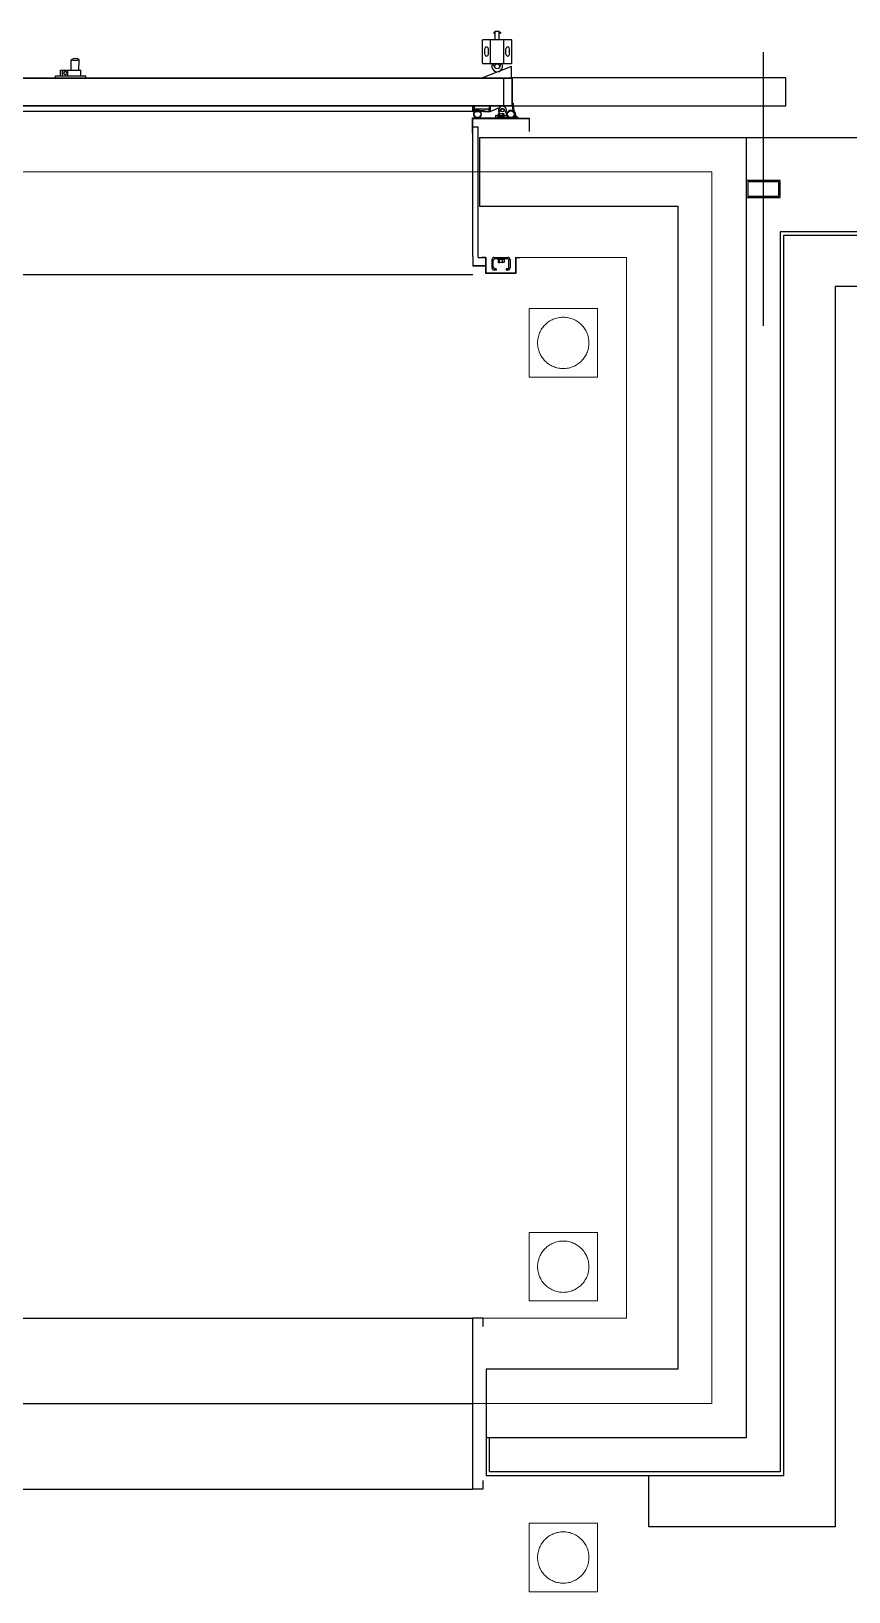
# Model space of a CAD drawing. Header units: millimetres. Extents: x 8456 to 190005487, y 619 to 455456909.
# Drawn here: x 207045 to 207413, y 156105 to 156808 of the extents above; entities that cross this region are included whole.
import ezdxf

# ---------------------------------------------------------------- set-up
doc = ezdxf.new("R2010")
doc.units = ezdxf.units.MM
doc.header["$LTSCALE"] = 400
doc.header["$MEASUREMENT"] = 0
for name, pattern in [('CEN', [62, 60, -1, 0, -1]), ('XR-평면도$0$CEN', [62, 60, -1, 0, -1]), ('XR-평면도$0$DIVIDE', [1.25, 0.5, -0.25, 0, -0.25, 0, -0.25]), ('XR-평면도$0$HA01', [1.5, 0.75, -0.75]), ('XR-평면도$0$HID', [2, 1.1, -0.9])]:
    doc.linetypes.add(name, pattern=pattern)
doc.layers.get('0').update_dxf_attribs({"linetype": 'CONTINUOUS'})
for name, color, linetype in [('CEN', 1, 'CEN'), ('석고보드', 4, 'CONTINUOUS'), ('저온단열', 160, 'CONTINUOUS'), ('충돌방지대', 6, 'CONTINUOUS'), ('판넬', 4, 'CONTINUOUS')]:
    doc.layers.add(name, color=color, linetype=linetype)
for name, color, linetype, lineweight in [('XR-평면도$0$A-CNTL', 1, 'XR-평면도$0$CEN', 15), ('XR-평면도$0$A-DWXM-DOOR', 4, 'CONTINUOUS', 25), ('XR-평면도$0$A-FFXM-FURN1', 8, 'XR-평면도$0$HID', 18), ('XR-평면도$0$A-WAXM-BLOC', 3, 'CONTINUOUS', 25), ('XR-평면도$0$A-XXXX-INSL2', 8, 'CONTINUOUS', 18)]:
    doc.layers.add(name, color=color, linetype=linetype, lineweight=lineweight)

# ---------------------------------------------------------------- blocks, each defined once
blk = doc.blocks.new('A$C2DB436D3')
at = {"layer": 'CEN', "color": 8}
blk.add_line((22564.5, 18654.6, 2515.7), (22564.5, 18478.6, 2515.7), dxfattribs=at)
at = {"layer": 'XR-평면도$0$A-CNTL', "color": 8}
for p, q in [((22531.5, 18577.6, 2515.7), (21563.5, 18577.6, 2515.7)), ((22531.5, 18577.6, 2515.7), (22531.5, 17785.6, 2515.7)), ((22531.5, 17785.6, 2515.7), (21563.5, 17785.6, 2515.7))]:
    blk.add_line(p, q, dxfattribs=at)
at = {"layer": 'XR-평면도$0$A-DWXM-DOOR', "color": 8}
for p, q in [((22391.2, 18667.4, 2515.7), (22392.1, 18667.4, 2515.7)), ((22391.2, 18667.4, 2515.7), (22391.2, 18666.8, 2515.7)), ((22391.2, 18666.8, 2515.7), (22392.1, 18666.8, 2515.7)), ((22392.1, 18662.6, 2515.7), (22392.1, 18668, 2515.7)), ((22392.1, 18668, 2515.7), (22394.6, 18668, 2515.7)), ((22394.6, 18662.6, 2515.7), (22394.6, 18668, 2515.7)), ((22394.6, 18667.4, 2515.7), (22395.6, 18667.4, 2515.7)), ((22394.6, 18666.8, 2515.7), (22395.6, 18666.8, 2515.7)), ((22395.6, 18667.4, 2515.7), (22395.6, 18666.8, 2515.7)), ((22384, 18648.8, 2515.7), (22384, 18662.2, 2515.7)), ((22384.3, 18662.6, 2515.7), (22402.4, 18662.6, 2515.7)), ((22385.4, 18653.2, 2515.7), (22385.4, 18656.7, 2515.7)), ((22387.8, 18653.2, 2515.7), (22387.8, 18656.7, 2515.7)), ((22389, 18648.8, 2515.7), (22389, 18662.6, 2515.7)), ((22397.7, 18648.8, 2515.7), (22397.7, 18662.6, 2515.7)), ((22399, 18653.2, 2515.7), (22399, 18656.7, 2515.7)), ((22401.3, 18653.2, 2515.7), (22401.3, 18656.7, 2515.7)), ((22402.8, 18648.8, 2515.7), (22402.8, 18662.2, 2515.7)), ((22119.5, 18642.9, 2515.7), (22119.4, 18649.6, 2515.7)), ((22124.4, 18642.9, 2515.7), (22124.6, 18649.6, 2515.7)), ((22402.7, 18645.3, 2515.7), (22383.9, 18638, 2515.7)), ((22384, 18647.5, 2515.7), (22384, 18648.8, 2515.7)), ((22384.3, 18647.2, 2515.7), (22402.4, 18647.2, 2515.7)), ((22389, 18647.2, 2515.7), (22389, 18648.8, 2515.7)), ((22391.1, 18646.5, 2515.7), (22391.1, 18647.2, 2515.7)), ((22395.6, 18646.5, 2515.7), (22395.6, 18647.2, 2515.7)), ((22397.7, 18647.2, 2515.7), (22397.7, 18648.8, 2515.7)), ((22402.7, 18638, 2515.7), (22402.7, 18645.3, 2515.7)), ((22402.8, 18647.5, 2515.7), (22402.8, 18648.8, 2515.7)), ((22047.6, 18638, 2515.7), (22403.2, 18638, 2515.7)), ((22047.7, 18637.9, 2515.7), (22403.2, 18637.9, 2515.7)), ((22109.3, 18638, 2515.7), (22109.3, 18639.3, 2515.7)), ((22109.3, 18639.3, 2515.7), (22128.9, 18639.3, 2515.7)), ((22112.6, 18642.9, 2515.7), (22125.6, 18642.9, 2515.7)), ((22112.6, 18639.3, 2515.7), (22112.6, 18642.9, 2515.7)), ((22113.8, 18639.3, 2515.7), (22113.8, 18642.7, 2515.7)), ((22113.8, 18642.7, 2515.7), (22117.3, 18642.7, 2515.7)), ((22117.3, 18639.3, 2515.7), (22117.3, 18642.7, 2515.7)), ((22125.6, 18639.3, 2515.7), (22125.6, 18642.9, 2515.7)), ((22128.9, 18638, 2515.7), (22128.9, 18639.3, 2515.7)), ((22174.8, 18637.9, 2515.7), (22174.8, 18637.7, 2515.7)), ((22397.7, 18620, 2515.7), (22397.7, 18637.9, 2515.7)), ((22403.1, 18620, 2515.7), (22403.1, 18638, 2515.7)), ((22403.2, 18619.9, 2515.7), (22403.2, 18638, 2515.7)), ((22579.1, 18638, 2515.7), (22403.2, 18638, 2515.7)), ((22579.1, 18619.9, 2515.7), (22579.1, 18638, 2515.7)), ((22119.5, 18616.3, 2515.7), (22055.7, 18616.3, 2515.7)), ((22403.1, 18620, 2515.7), (22081.7, 18620, 2515.7)), ((22403.2, 18619.9, 2515.7), (22081.7, 18619.9, 2515.7)), ((22377.7, 18616.3, 2515.7), (22119.5, 18616.3, 2515.7)), ((22377.7, 18616.2, 2515.7), (22377.7, 18619.9, 2515.7)), ((22377.7, 18619.9, 2515.7), (22378.7, 18619.9, 2515.7)), ((22378.9, 18616.2, 2515.7), (22377.7, 18616.2, 2515.7)), ((22378.4, 18619.5, 2515.7), (22378, 18619.5, 2515.7)), ((22378, 18619.5, 2515.7), (22378, 18616.6, 2515.7)), ((22378, 18616.6, 2515.7), (22378, 18619.5, 2515.7)), ((22378, 18619.5, 2515.7), (22378.4, 18619.5, 2515.7)), ((22378, 18616.6, 2515.7), (22378.4, 18616.6, 2515.7)), ((22378.4, 18616.6, 2515.7), (22378, 18616.6, 2515.7)), ((22378.4, 18619.3, 2515.7), (22378.4, 18619.5, 2515.7)), ((22378.4, 18619.5, 2515.7), (22378.4, 18618.6, 2515.7)), ((22378.7, 18619.3, 2515.7), (22378.4, 18619.3, 2515.7)), ((22379.1, 18617.7, 2515.7), (22378.4, 18617.7, 2515.7)), ((22378.4, 18617.7, 2515.7), (22378.4, 18616.6, 2515.7)), ((22378.5, 18617.2, 2515.7), (22378.4, 18616.6, 2515.7)), ((22378.5, 18617.2, 2515.7), (22378.9, 18617.2, 2515.7)), ((22378.7, 18619.9, 2515.7), (22378.7, 18619.3, 2515.7)), ((22378.9, 18618, 2515.7), (22378.9, 18619.9, 2515.7)), ((22378.9, 18618, 2515.7), (22388.5, 18618, 2515.7)), ((22378.9, 18618, 2515.7), (22379.5, 18618, 2515.7)), ((22378.9, 18617.2, 2515.7), (22378.9, 18616.6, 2515.7)), ((22378.9, 18616.2, 2515.7), (22378.9, 18616.6, 2515.7)), ((22379.1, 18616.2, 2515.7), (22379.1, 18617.7, 2515.7)), ((22383.1, 18616.2, 2515.7), (22379.1, 18616.2, 2515.7)), ((22379.5, 18618, 2515.7), (22379.5, 18616.6, 2515.7)), ((22379.5, 18616.6, 2515.7), (22382.7, 18616.6, 2515.7)), ((22382.7, 18617, 2515.7), (22385.1, 18617, 2515.7)), ((22382.7, 18616.6, 2515.7), (22382.7, 18617, 2515.7)), ((22384.7, 18616.6, 2515.7), (22383.1, 18616.6, 2515.7)), ((22383.1, 18616.6, 2515.7), (22383.1, 18616.2, 2515.7)), ((22384.7, 18616.2, 2515.7), (22384.7, 18616.6, 2515.7)), ((22388, 18616.2, 2515.7), (22384.7, 18616.2, 2515.7)), ((22385.1, 18617, 2515.7), (22385.1, 18616.6, 2515.7)), ((22385.1, 18616.6, 2515.7), (22387.6, 18616.6, 2515.7)), ((22388.5, 18617.5, 2515.7), (22388.5, 18619.9, 2515.7)), ((22388.9, 18619.9, 2515.7), (22388.9, 18617.1, 2515.7)), ((22388.9, 18616.4, 2515.7), (22394.9, 18619, 2515.7)), ((22388.9, 18617.1, 2515.7), (22388.9, 18616.4, 2515.7)), ((22395, 18617.1, 2515.7), (22393.9, 18613.9, 2515.7)), ((22394, 18612.9, 2515.7), (22394, 18614.7, 2515.7)), ((22397.6, 18614.9, 2515.7), (22394.2, 18614.9, 2515.7)), ((22394.9, 18614.7, 2515.7), (22394.9, 18612.9, 2515.7)), ((22396.9, 18614.7, 2515.7), (22396.9, 18612.9, 2515.7)), ((22397.8, 18612.9, 2515.7), (22397.8, 18614.7, 2515.7)), ((22398.5, 18617.1, 2515.7), (22399.5, 18613.9, 2515.7)), ((22403.2, 18621.7, 2515.7), (22403.6, 18621.7, 2515.7)), ((22403.6, 18621.7, 2515.7), (22403.6, 18619.9, 2515.7)), ((22579.1, 18619.9, 2515.7), (22403.6, 18619.9, 2515.7)), ((22377.5, 18612.4, 2515.7), (22379.3, 18612.4, 2515.7)), ((22377.5, 18611.8, 2515.7), (22377.5, 18612.4, 2515.7)), ((22377.5, 18602.4, 2515.7), (22377.5, 18611.8, 2515.7)), ((22377.7, 18611.8, 2515.7), (22377.7, 18612.3, 2515.7)), ((22377.7, 18612.3, 2515.7), (22379.5, 18612.3, 2515.7)), ((22377.7, 18612.2, 2515.7), (22385.1, 18612.2, 2515.7)), ((22377.7, 18612.2, 2515.7), (22385.1, 18612.2, 2515.7)), ((22377.7, 18612.1, 2515.7), (22385.1, 18612.1, 2515.7)), ((22377.7, 18612, 2515.7), (22385.1, 18612, 2515.7)), ((22377.7, 18612, 2515.7), (22385.1, 18612, 2515.7)), ((22377.7, 18611.9, 2515.7), (22385.1, 18611.9, 2515.7)), ((22377.7, 18611.9, 2515.7), (22385.1, 18611.9, 2515.7)), ((22377.7, 18523.2, 2515.7), (22377.7, 18611.8, 2515.7)), ((22385.1, 18611.8, 2515.7), (22377.7, 18611.8, 2515.7)), ((22377.7, 18611.8, 2515.7), (22385.1, 18611.8, 2515.7)), ((22414.2, 18611.8, 2515.7), (22377.7, 18611.8, 2515.7)), ((22377.8, 18523.2, 2515.7), (22377.8, 18611.7, 2515.7)), ((22414.1, 18611.7, 2515.7), (22377.8, 18611.7, 2515.7)), ((22381.1, 18606.2, 2515.7), (22377.8, 18606.2, 2515.7)), ((22379.3, 18612.4, 2515.7), (22379.3, 18612.3, 2515.7)), ((22381.1, 18522.6, 2515.7), (22381.1, 18606.2, 2515.7)), ((22381.9, 18612.3, 2515.7), (22385.1, 18612.3, 2515.7)), ((22381.9, 18612.3, 2515.7), (22400.9, 18612.3, 2515.7)), ((22382.4, 18612.4, 2515.7), (22400.4, 18612.4, 2515.7)), ((22382.4, 18612.4, 2515.7), (22382.4, 18612.3, 2515.7)), ((22385.1, 18612.3, 2515.7), (22385.1, 18611.8, 2515.7)), ((22392.3, 18613.9, 2515.7), (22399.5, 18613.9, 2515.7)), ((22392.3, 18613.9, 2515.7), (22392.3, 18612.4, 2515.7)), ((22393.7, 18612.4, 2515.7), (22393.7, 18612.7, 2515.7)), ((22398.1, 18612.6, 2515.7), (22393.7, 18612.6, 2515.7)), ((22397.9, 18612.9, 2515.7), (22393.9, 18612.9, 2515.7)), ((22401, 18612.3, 2515.7), (22397.7, 18612.3, 2515.7)), ((22397.7, 18612.3, 2515.7), (22397.7, 18611.8, 2515.7)), ((22404.4, 18612.3, 2515.7), (22397.7, 18612.3, 2515.7)), ((22404.4, 18612.2, 2515.7), (22397.7, 18612.2, 2515.7)), ((22404.4, 18612.2, 2515.7), (22397.7, 18612.1, 2515.7)), ((22404.4, 18612.1, 2515.7), (22397.7, 18612.1, 2515.7)), ((22404.4, 18612.1, 2515.7), (22397.7, 18612, 2515.7)), ((22404.4, 18612, 2515.7), (22397.7, 18612, 2515.7)), ((22404.4, 18611.9, 2515.7), (22397.7, 18611.9, 2515.7)), ((22404.4, 18611.9, 2515.7), (22397.7, 18611.9, 2515.7)), ((22405.1, 18611.8, 2515.7), (22397.7, 18611.8, 2515.7)), ((22398.1, 18612.4, 2515.7), (22398.1, 18612.7, 2515.7)), ((22399.5, 18613.9, 2515.7), (22399.5, 18612.4, 2515.7)), ((22400.4, 18612.4, 2515.7), (22400.4, 18612.3, 2515.7)), ((22405.1, 18612.3, 2515.7), (22403.3, 18612.3, 2515.7)), ((22404.5, 18612.8, 2515.7), (22403.5, 18612.3, 2515.7)), ((22404.4, 18612.3, 2515.7), (22403.5, 18612.3, 2515.7)), ((22405.7, 18612.3, 2515.7), (22404.4, 18612.3, 2515.7)), ((22405.7, 18612.3, 2515.7), (22404.4, 18612.3, 2515.7)), ((22405.1, 18612.2, 2515.7), (22404.4, 18612.2, 2515.7)), ((22405.1, 18612.2, 2515.7), (22404.4, 18612.2, 2515.7)), ((22405.1, 18612.1, 2515.7), (22404.4, 18612.1, 2515.7)), ((22405.1, 18612.1, 2515.7), (22404.4, 18612.1, 2515.7)), ((22405.1, 18612, 2515.7), (22404.4, 18612, 2515.7)), ((22405.1, 18611.9, 2515.7), (22404.4, 18611.9, 2515.7)), ((22405.1, 18611.9, 2515.7), (22404.4, 18611.9, 2515.7)), ((22405.5, 18612.8, 2515.7), (22404.5, 18612.8, 2515.7)), ((22405.1, 18612.3, 2515.7), (22405.1, 18611.8, 2515.7)), ((22405.8, 18611.8, 2515.7), (22406.1, 18611.9, 2515.7)), ((22406.5, 18612.8, 2515.7), (22405.9, 18612.8, 2515.7)), ((22406.6, 18612.3, 2515.7), (22406, 18612.3, 2515.7)), ((22406.6, 18612.3, 2515.7), (22406, 18612.3, 2515.7)), ((22406.5, 18612.8, 2515.7), (22407.1, 18611.8, 2515.7)), ((22406.6, 18612.3, 2515.7), (22406.6, 18611.8, 2515.7)), ((22414.1, 18603.5, 2515.7), (22414.1, 18611.7, 2515.7)), ((22414.2, 18603.5, 2515.7), (22414.2, 18611.8, 2515.7)), ((22377.5, 18602.4, 2515.7), (22377.7, 18602.4, 2515.7)), ((22381.1, 18522.6, 2515.7), (22381.1, 18603.5, 2515.7)), ((22377.7, 18523.2, 2515.7), (22377.7, 18517, 2515.7)), ((22386.1, 18517, 2515.7), (22377.7, 18517, 2515.7)), ((22377.8, 18523.2, 2515.7), (22377.8, 18517.1, 2515.7)), ((22386, 18517.1, 2515.7), (22377.8, 18517.1, 2515.7)), ((22381.1, 18522.6, 2515.7), (22386.4, 18522.6, 2515.7)), ((22383.5, 18522.4, 2515.7), (22383.5, 18522.6, 2515.7)), ((22386.2, 18522.4, 2515.7), (22383.5, 18522.4, 2515.7)), ((22386, 18522.4, 2515.7), (22386, 18517.1, 2515.7)), ((22386.1, 18522.4, 2515.7), (22386.1, 18517, 2515.7)), ((22386.2, 18512.2, 2515.7), (22386.2, 18522.4, 2515.7)), ((22386.4, 18512.2, 2515.7), (22386.4, 18522.6, 2515.7)), ((22390, 18521.1, 2515.7), (22390, 18515.9, 2515.7)), ((22390.9, 18516.2, 2515.7), (22390.9, 18520.7, 2515.7)), ((22391.4, 18522.6, 2515.7), (22400.3, 18522.6, 2515.7)), ((22392.7, 18514.4, 2515.7), (22391.4, 18514.4, 2515.7)), ((22400, 18521.6, 2515.7), (22391.8, 18521.6, 2515.7)), ((22392.7, 18515.3, 2515.7), (22391.8, 18515.3, 2515.7)), ((22392.7, 18515.3, 2515.7), (22392.7, 18514.4, 2515.7)), ((22393.7, 18521.6, 2515.7), (22393.7, 18521.4, 2515.7)), ((22398.1, 18521.5, 2515.7), (22393.7, 18521.5, 2515.7)), ((22397.9, 18521.2, 2515.7), (22393.9, 18521.2, 2515.7)), ((22394, 18521.2, 2515.7), (22394, 18519.4, 2515.7)), ((22397.6, 18519.2, 2515.7), (22394.2, 18519.2, 2515.7)), ((22394.9, 18519.4, 2515.7), (22394.9, 18521.2, 2515.7)), ((22396.9, 18519.4, 2515.7), (22396.9, 18521.2, 2515.7)), ((22397.8, 18521.2, 2515.7), (22397.8, 18519.4, 2515.7)), ((22398.1, 18521.6, 2515.7), (22398.1, 18521.4, 2515.7)), ((22400, 18515.3, 2515.7), (22399.1, 18515.3, 2515.7)), ((22399.1, 18515.3, 2515.7), (22399.1, 18514.4, 2515.7)), ((22400.3, 18514.4, 2515.7), (22399.1, 18514.4, 2515.7)), ((22400.9, 18516.2, 2515.7), (22400.9, 18520.7, 2515.7)), ((22401.8, 18521.1, 2515.7), (22401.8, 18515.9, 2515.7)), ((22405.1, 18522.6, 2515.7), (22405.1, 18512.2, 2515.7)), ((22405.1, 18522.6, 2515.7), (22408, 18522.6, 2515.7)), ((22405.3, 18522.4, 2515.7), (22408, 18522.4, 2515.7)), ((22405.3, 18522.4, 2515.7), (22405.3, 18512.2, 2515.7)), ((22408, 18522.6, 2515.7), (22408, 18522.4, 2515.7)), ((22405.3, 18512.2, 2515.7), (22386.2, 18512.2, 2515.7)), ((22405.1, 18512.4, 2515.7), (22386.4, 18512.4, 2515.7)), ((22377.5, 17840.6, 2515.7), (22377.5, 17730.6, 2515.7)), ((22384.1, 17840.6, 2515.7), (22377.5, 17840.6, 2515.7)), ((22384.1, 17840.6, 2515.7), (22384.1, 17835.1, 2515.7)), ((22384.1, 17736.1, 2515.7), (22384.1, 17730.6, 2515.7)), ((22384.1, 17730.6, 2515.7), (22377.5, 17730.6, 2515.7))]:
    blk.add_line(p, q, dxfattribs=at)
at = {"layer": 'XR-평면도$0$A-DWXM-DOOR', "color": 8, "linetype": 'XR-평면도$0$DIVIDE', "ltscale": 50}
for p, q in [((21717.2, 18511.6, 2515.7), (22377.7, 18511.6, 2515.7)), ((21717.5, 17785.6, 2515.7), (22377.5, 17785.6, 2515.7))]:
    blk.add_line(p, q, dxfattribs=at)
at = {"layer": 'XR-평면도$0$A-DWXM-DOOR', "color": 8, "linetype": 'XR-평면도$0$HA01', "ltscale": 20}
for p, q in [((21717.5, 17840.6, 2515.7), (22377.5, 17840.6, 2515.7)), ((21717.5, 17730.6, 2515.7), (22377.5, 17730.6, 2515.7))]:
    blk.add_line(p, q, dxfattribs=at)
at = {"layer": 'XR-평면도$0$A-DWXM-DOOR', "color": 8}
for centre, radius in [((22393.4, 18645.4, 2515.7), 1.54), ((22115.6, 18641, 2515.7), 0.996), ((22380.7, 18614.6, 2515.7), 2.17), ((22380.4, 18617.9, 2515.7), 0.181), ((22381.8, 18617.9, 2515.7), 0.181), ((22386.3, 18617.9, 2515.7), 0.181), ((22387.7, 18617.9, 2515.7), 0.181), ((22396.8, 18617.1, 2515.7), 0.996), ((22402.2, 18614.6, 2515.7), 2.17)]:
    blk.add_circle(centre, radius, dxfattribs=at)
for centre, radius, start, end in [((22384.3, 18662.2, 2515.7), 0.362, 90, 180), ((22386.6, 18656.7, 2515.7), 1.18, 0, 180), ((22400.2, 18656.7, 2515.7), 1.18, 0, 180), ((22402.4, 18662.2, 2515.7), 0.362, 0, 90), ((22122, 18646.3, 2515.7), 4.26, 51.9488, 128.0512), ((22122, 18660.1, 2515.7), 10.8, 255.8746, 284.1066), ((22384.3, 18647.5, 2515.7), 0.362, 180, 270), ((22386.6, 18653.2, 2515.7), 1.18, 180, 0), ((22393.4, 18645.4, 2515.7), 3.44, 148.6378, 31.3622), ((22393.4, 18646.7, 2515.7), 2.32, 174.8057, 228.8504), ((22393.3, 18646.7, 2515.7), 2.32, 311.1496, 5.1943), ((22400.2, 18653.2, 2515.7), 1.18, 180, 0), ((22402.4, 18647.5, 2515.7), 0.362, 270, 0), ((22380.7, 18614.6, 2515.7), 2.54, 7.4362, 190.1103), ((22380.7, 18614.5, 2515.7), 2.54, 187.4362, 241.9393), ((22378.9, 18618.6, 2515.7), 0.543, 180, 270), ((22380.7, 18614.5, 2515.7), 2.54, 298.0607, 10.1103), ((22387.6, 18617.5, 2515.7), 0.906, 270, 0), ((22388, 18617.1, 2515.7), 0.906, 270, 0), ((22394.2, 18614.7, 2515.7), 0.181, 90, 180), ((22396.8, 18617.1, 2515.7), 2.63, 326.1765, 212.4534), ((22394.7, 18614.7, 2515.7), 0.181, 0, 90), ((22395.1, 18614.7, 2515.7), 0.181, 90, 180), ((22396.7, 18616.3, 2515.7), 1.9, 25.4276, 154.6711), ((22396.7, 18614.7, 2515.7), 0.181, 0, 90), ((22397.1, 18614.7, 2515.7), 0.181, 90, 180), ((22397.6, 18614.7, 2515.7), 0.181, 0, 90), ((22402.2, 18614.6, 2515.7), 2.54, 349.8897, 172.5638), ((22402.1, 18614.5, 2515.7), 2.54, 169.8897, 241.9393), ((22414.2, 18620.2, 2515.7), 11, 181.5556, 211.0939), ((22402.1, 18614.5, 2515.7), 2.54, 298.0607, 352.5638), ((22414.3, 18620.2, 2515.7), 10.6, 181.345, 210.6329), ((22395.8, 18609.8, 2515.7), 10.2, 11.2544, 27.4548), ((22395.8, 18609.8, 2515.7), 10.5, 11.5419, 27.8548), ((22393.9, 18612.7, 2515.7), 0.181, 90, 180), ((22394.2, 18613, 2515.7), 0.181, 180, 270), ((22394.7, 18613, 2515.7), 0.181, 270, 0), ((22395.1, 18613, 2515.7), 0.181, 180, 270), ((22396.7, 18613, 2515.7), 0.181, 270, 0), ((22397.1, 18613, 2515.7), 0.181, 180, 270), ((22397.6, 18613, 2515.7), 0.181, 270, 0), ((22397.9, 18612.7, 2515.7), 0.181, 0, 90), ((22391.4, 18521.1, 2515.7), 1.45, 90, 180), ((22391.4, 18515.9, 2515.7), 1.45, 180, 270), ((22391.8, 18520.7, 2515.7), 0.906, 90, 180), ((22391.8, 18516.2, 2515.7), 0.906, 180, 270), ((22393.9, 18521.4, 2515.7), 0.181, 180, 270), ((22394.2, 18521, 2515.7), 0.181, 90, 180), ((22394.2, 18519.4, 2515.7), 0.181, 180, 270), ((22394.7, 18521, 2515.7), 0.181, 0, 90), ((22394.7, 18519.4, 2515.7), 0.181, 270, 0), ((22395.1, 18521, 2515.7), 0.181, 90, 180), ((22395.1, 18519.4, 2515.7), 0.181, 180, 270), ((22396.7, 18521, 2515.7), 0.181, 0, 90), ((22396.7, 18519.4, 2515.7), 0.181, 270, 0), ((22397.1, 18521, 2515.7), 0.181, 90, 180), ((22397.1, 18519.4, 2515.7), 0.181, 180, 270), ((22397.6, 18521, 2515.7), 0.181, 0, 90), ((22397.6, 18519.4, 2515.7), 0.181, 270, 0), ((22397.9, 18521.4, 2515.7), 0.181, 270, 0), ((22400, 18520.7, 2515.7), 0.906, 0, 90), ((22400, 18516.2, 2515.7), 0.906, 270, 0), ((22400.3, 18521.1, 2515.7), 1.45, 0, 90), ((22400.3, 18515.9, 2515.7), 1.45, 270, 0)]:
    blk.add_arc(centre, radius, start, end, dxfattribs=at)
at = {"layer": 'XR-평면도$0$A-FFXM-FURN1', "color": 8}
for p, q in [((22413.9, 18445.6, 2515.7), (22413.9, 18489.6, 2515.7)), ((22413.9, 18489.6, 2515.7), (22457.9, 18489.6, 2515.7)), ((22457.9, 18489.6, 2515.7), (22457.9, 18445.6, 2515.7)), ((22457.9, 18445.6, 2515.7), (22413.9, 18445.6, 2515.7)), ((22413.9, 17851.6, 2515.7), (22413.9, 17895.6, 2515.7)), ((22413.9, 17895.6, 2515.7), (22457.9, 17895.6, 2515.7)), ((22457.9, 17895.6, 2515.7), (22457.9, 17851.6, 2515.7)), ((22457.9, 17851.6, 2515.7), (22413.9, 17851.6, 2515.7)), ((22413.9, 17708.6, 2515.7), (22413.9, 17664.6, 2515.7)), ((22457.9, 17708.6, 2515.7), (22413.9, 17708.6, 2515.7)), ((22457.9, 17664.6, 2515.7), (22457.9, 17708.6, 2515.7)), ((22413.9, 17664.6, 2515.7), (22457.9, 17664.6, 2515.7))]:
    blk.add_line(p, q, dxfattribs=at)
for centre in [(22435.9, 18467.6, 2515.7), (22435.9, 17873.6, 2515.7), (22435.9, 17686.6, 2515.7)]:
    blk.add_circle(centre, 16.5, dxfattribs=at)
at = {"layer": 'XR-평면도$0$A-WAXM-BLOC', "color": 8}
for p, q in [((22382.1, 18599.6, 2515.7), (22382.1, 18555.6, 2515.7)), ((22382.1, 18599.6, 2515.7), (22553.5, 18599.6, 2515.7)), ((22553.5, 18599.6, 2515.7), (22553.5, 17763.6, 2515.7)), ((22382.1, 18555.6, 2515.7), (22509.5, 18555.6, 2515.7)), ((22509.5, 18555.6, 2515.7), (22509.5, 17807.6, 2515.7)), ((22386.3, 17807.6, 2515.7), (22386.3, 17763.6, 2515.7)), ((22509.5, 17807.6, 2515.7), (22386.3, 17807.6, 2515.7)), ((22553.5, 17763.6, 2515.7), (22386.3, 17763.6, 2515.7))]:
    blk.add_line(p, q, dxfattribs=at)
at = {"layer": 'XR-평면도$0$A-XXXX-INSL2', "color": 8}
for p, q in [((22408, 18522.6, 2515.7), (22476.5, 18522.6, 2515.7)), ((22476.5, 18522.6, 2515.7), (22476.5, 17840.6, 2515.7)), ((22476.5, 17840.6, 2515.7), (22384.1, 17840.6, 2515.7))]:
    blk.add_line(p, q, dxfattribs=at)
at = {"layer": '석고보드', "color": 8}
for p, q in [((22577.7, 17739.4, 2515.7), (22577.7, 18536.9, 2515.7)), ((22577.7, 18536.9, 2515.7), (23750.3, 18536.9, 2515.7)), ((22386.3, 17763.6, 2515.7), (22386.3, 17739.4, 2515.7)), ((22386.3, 17739.4, 2515.7), (22577.7, 17739.4, 2515.7))]:
    blk.add_line(p, q, dxfattribs=at)
at = {"layer": '저온단열', "color": 8}
for p, q in [((23752.5, 18539.1, 2515.7), (22575.5, 18539.1, 2515.7)), ((22575.5, 18539.1, 2515.7), (22575.5, 17741.6, 2515.7)), ((22388.5, 17741.6, 2515.7), (22388.5, 17763.6, 2515.7)), ((22575.5, 17741.6, 2515.7), (22388.5, 17741.6, 2515.7))]:
    blk.add_line(p, q, dxfattribs=at)
at = {"layer": '충돌방지대', "color": 8}
for p, q in [((23717.3, 18503.9, 2515.7), (22610.7, 18503.9, 2515.7)), ((22610.7, 18503.9, 2515.7), (22610.7, 17706.4, 2515.7)), ((22490.9, 17706.4, 2515.7), (22490.9, 17739.4, 2515.7)), ((22610.7, 17706.4, 2515.7), (22490.9, 17706.4, 2515.7))]:
    blk.add_line(p, q, dxfattribs=at)
at = {"layer": '판넬', "color": 8}
blk.add_line((22553.5, 18599.6, 2515.7), (23785.5, 18599.6, 2515.7), dxfattribs=at)
at = {"layer": '판넬', "color": 8, "elevation": 2515.7}
for points in [[(22553.5, 18561.1), (22575.5, 18561.1), (22575.5, 18572.1), (22553.5, 18572.1)], [(22554.5, 18562), (22574.5, 18562), (22574.5, 18571.1), (22554.5, 18571.1)]]:
    blk.add_lwpolyline(points, close=True, dxfattribs=at)

msp = doc.modelspace()

# ---------------------------------------------------------------- block references
at = {"xscale": 0.7, "yscale": 0.7, "zscale": 0.7}
msp.add_blockref('A$C2DB436D3', (191579.09, 143740.16, -160.09), dxfattribs=at)

doc.saveas('drawing.dxf')
